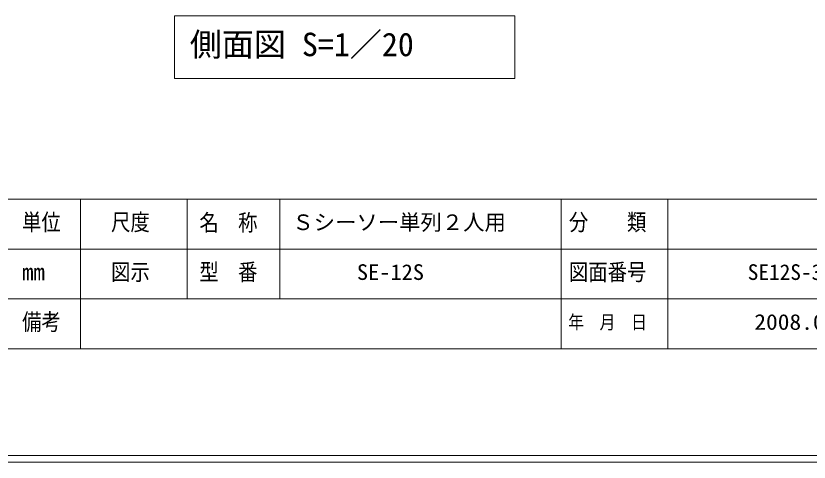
# Model space of a CAD drawing. Units: millimetres at full size, sheet at 1:10, with parts at other scales. Extents: x 5 to 8405, y -9 to 5949.
# Drawn here: x 3823 to 6052, y -9 to 1244 of the extents above; entities that cross this region are included whole.
import ezdxf
from ezdxf.enums import TextEntityAlignment as Align

# ---------------------------------------------------------------- set-up
doc = ezdxf.new("R2010")
doc.units = ezdxf.units.MM
doc.header["$LTSCALE"] = 10
for name, color, linetype, lineweight in [('DEFPOINTS_3', 7, 'Continuous', 0), ('LY_2', 7, 'Continuous', 0), ('LY_5', 7, 'Continuous', 0)]:
    doc.layers.add(name, color=color, linetype=linetype, lineweight=lineweight)
doc.layers.add('LY_4', color=7, linetype='Continuous')
doc.styles.add('ＭＳ ゴシック', font='')
doc.styles.get('ＭＳ ゴシック').set_extended_font_data('MS Gothic')

msp = doc.modelspace()

# ---------------------------------------------------------------- linework, layer by layer
at = {"layer": 'DEFPOINTS_3'}
msp.add_line((5, 9.18), (8405, 9.18), dxfattribs=at)
at = {"layer": 'LY_2'}
for p, q in [((355, 729.18), (8055, 729.18)), ((4005, 729.18), (4005, 449.18)), ((4305, 729.18), (4305, 449.18)), ((4565, 729.18), (4565, 449.18)), ((5355, 729.18), (5355, 309.18)), ((5655, 729.18), (5655, 309.18)), ((3205, 589.18), (4305, 589.18)), ((4305, 589.18), (6655, 589.18)), ((3205, 449.18), (8055, 449.18)), ((4005, 449.18), (4005, 309.18)), ((355, 309.18), (8055, 309.18))]:
    msp.add_line(p, q, dxfattribs=at)
at = {"layer": 'LY_5', "lineweight": 18}
for p, q in [((5225, 1243.89), (4269, 1243.89)), ((4269, 1243.89), (4269, 1067.89)), ((5225, 1067.89), (5225, 1243.89)), ((4269, 1067.89), (5225, 1067.89))]:
    msp.add_line(p, q, dxfattribs=at)
at = {"layer": 'LY_5'}
msp.add_line((25.04, -9.18), (8384.96, -9.18), dxfattribs=at)

# ---------------------------------------------------------------- texts
at = {"layer": 'LY_2', "style": 'ＭＳ ゴシック', "width": 0.85}
for s, height, p in [('単位', 46.92, (3841, 627.18)), ('尺度', 46.92, (4091, 627.18)), ('名\u3000称', 46.92, (4339, 625.9)), ('分\u3000\u3000類', 46.92, (5377, 627.18)), ('図示', 46.92, (4091, 487.18)), ('型\u3000番', 46.92, (4339, 487.18)), ('図面番号', 46.92, (5377, 487.18)), ('備考', 46.92, (3841, 347.18)), ('年\u3000月\u3000日', 38.12, (5375, 353.18))]:
    msp.add_text(s, height=height, dxfattribs=at).set_placement(p, align=Align.BOTTOM_LEFT)
at = {"layer": 'LY_2', "style": 'ＭＳ ゴシック'}
msp.add_text('mm', height=46.92, dxfattribs=at).set_placement((3841, 487.18), align=Align.BOTTOM_LEFT)
at = {"layer": 'LY_4', "style": 'ＭＳ ゴシック'}
for s, p in [('Ｓシーソー単列２人用', (4600, 629.18)), ('SE12S-301J', (5879.29, 489.18))]:
    msp.add_text(s, height=43.99, dxfattribs=at).set_placement(p, align=Align.BOTTOM_LEFT)
for s, width, p in [('SE-12S', 1.05, (4781.43, 489.18)), ('2008.06.10', 1.1, (5897.86, 349.18))]:
    msp.add_text(s, height=43.99, dxfattribs=dict(at, width=width)).set_placement(p, align=Align.BOTTOM_LEFT)
at = {"layer": 'LY_5', "style": 'ＭＳ ゴシック'}
msp.add_text('側面図 S=1／20', height=65.98, dxfattribs=at).set_placement((4312.15, 1110.89), align=Align.BOTTOM_LEFT)

doc.saveas('drawing.dxf')
